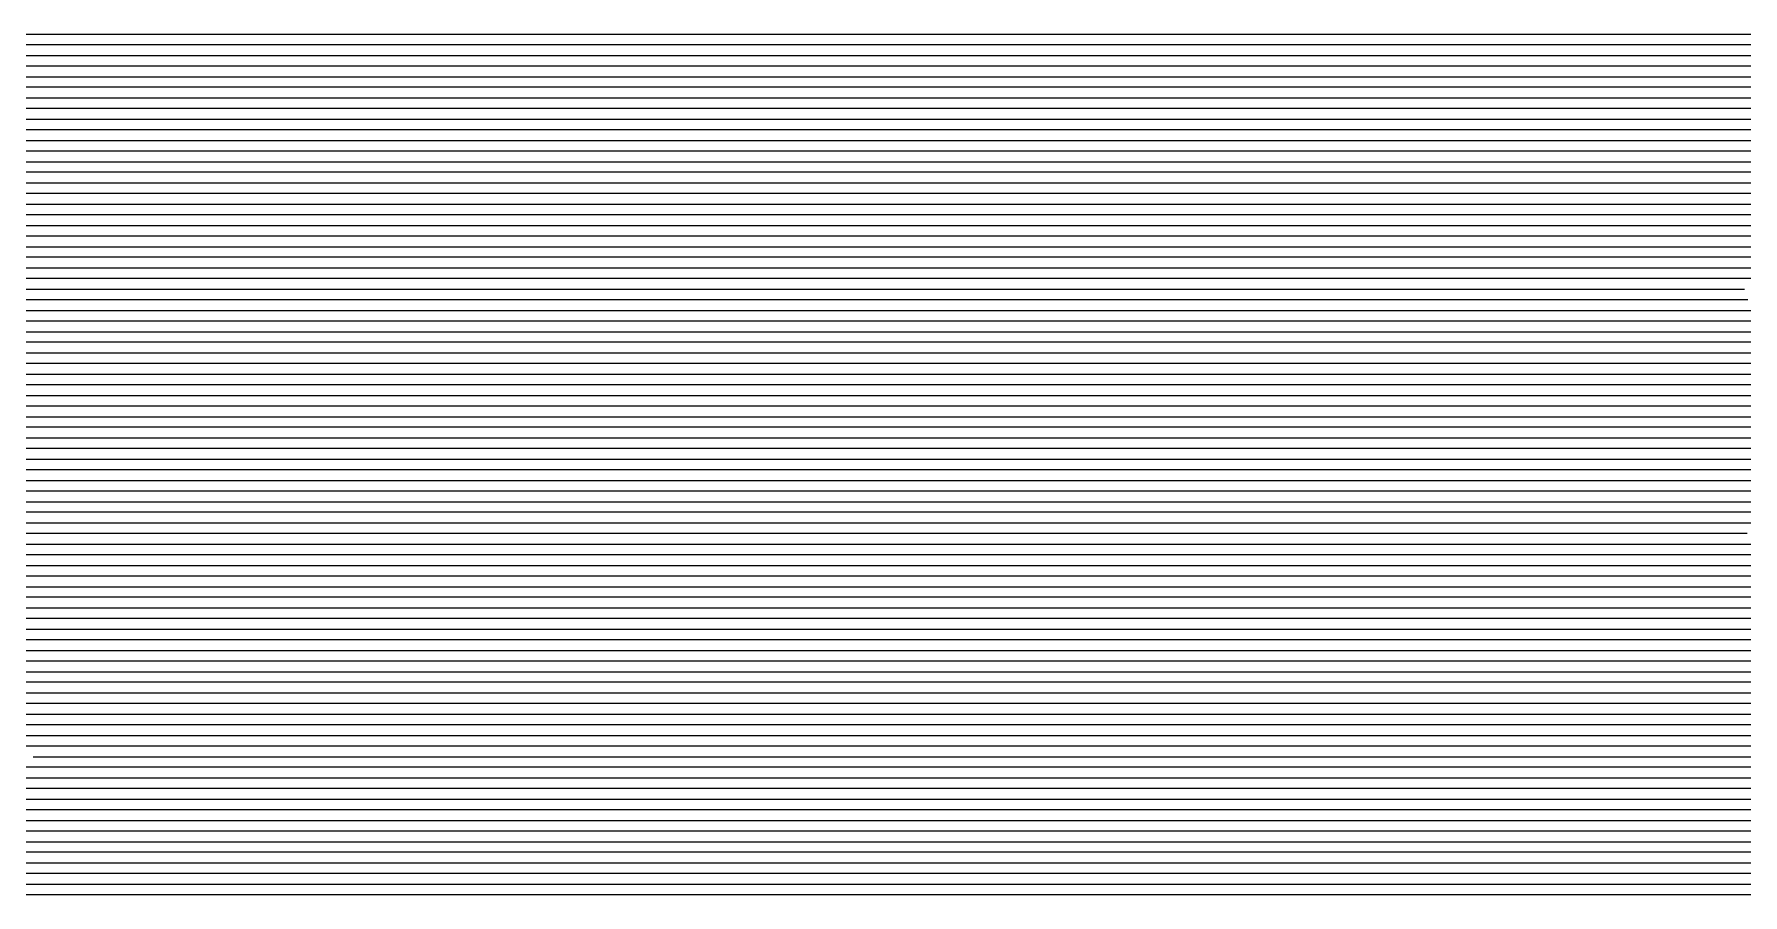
# Model space of a CAD drawing. Header units: metres. Extents: x -6.9 to 6.9, y -7 to 7.
# Drawn here: x -4.088 to -2.48, y 4.308 to 5.118 of the extents above; entities that cross this region are included whole.
import ezdxf

# ---------------------------------------------------------------- set-up
doc = ezdxf.new("R2010")
doc.units = ezdxf.units.M

msp = doc.modelspace()

# ---------------------------------------------------------------- linework, layer by layer
for p, q in [((-4.495008, 5.117827, -1.021103), (-3.940524, 5.117827, -0.939244)), ((-3.940524, 5.117827, -0.939244), (-3.847486, 5.117827, -0.925179)), ((-3.847486, 5.117827, -0.925179), (-3.444072, 5.117827, -0.865256)), ((-3.444072, 5.117827, -0.865256), (-3.302655, 5.117827, -0.843716)), ((-3.302655, 5.117827, -0.843716), (-3.022462, 5.117827, -0.801773)), ((-3.022462, 5.117827, -0.801773), (-2.767506, 5.117827, -0.762615)), ((-2.767506, 5.117827, -0.762615), (-2.557456, 5.117827, -0.730868)), ((-2.557456, 5.117827, -0.730868), (-2.257983, 5.117827, -0.684425)), ((-3.934588, 5.107827, -0.938), (-4.484822, 5.107827, -1.019231)), ((-3.83932, 5.107827, -0.923598), (-3.934588, 5.107827, -0.938)), ((-3.439507, 5.107827, -0.86421), (-3.83932, 5.107827, -0.923598)), ((-3.296123, 5.107827, -0.84237), (-3.439507, 5.107827, -0.86421)), ((-3.018895, 5.107827, -0.800871), (-3.296123, 5.107827, -0.84237)), ((-2.761306, 5.107827, -0.761308), (-3.018895, 5.107827, -0.800871)), ((-2.55417, 5.107827, -0.730002), (-2.761306, 5.107827, -0.761308)), ((-2.252177, 5.107827, -0.683168), (-2.55417, 5.107827, -0.730002)), ((-4.474637, 5.097827, -1.01736), (-3.928652, 5.097827, -0.936756)), ((-3.922716, 5.087827, -0.935512), (-4.464452, 5.087827, -1.015489)), ((-3.928652, 5.097827, -0.936756), (-3.831154, 5.097827, -0.922017)), ((-3.822988, 5.087827, -0.920436), (-3.922716, 5.087827, -0.935512)), ((-3.831154, 5.097827, -0.922017), (-3.434943, 5.097827, -0.863163)), ((-3.430379, 5.087827, -0.862117), (-3.822988, 5.087827, -0.920436)), ((-3.434943, 5.097827, -0.863163), (-3.289591, 5.097827, -0.841024)), ((-3.283059, 5.087827, -0.839678), (-3.430379, 5.087827, -0.862117)), ((-3.289591, 5.097827, -0.841024), (-3.015327, 5.097827, -0.799969)), ((-3.01176, 5.087827, -0.799067), (-3.283059, 5.087827, -0.839678)), ((-3.015327, 5.097827, -0.799969), (-2.755106, 5.097827, -0.760002)), ((-2.748906, 5.087827, -0.758696), (-3.01176, 5.087827, -0.799067)), ((-2.755106, 5.097827, -0.760002), (-2.550884, 5.097827, -0.729136)), ((-2.547598, 5.087827, -0.72827), (-2.748906, 5.087827, -0.758696)), ((-2.550884, 5.097827, -0.729136), (-2.246372, 5.097827, -0.681911)), ((-2.240566, 5.087827, -0.680655), (-2.547598, 5.087827, -0.72827)), ((-4.454266, 5.077827, -1.013617), (-3.916781, 5.077827, -0.934269)), ((-3.910845, 5.067827, -0.933025), (-4.444081, 5.067827, -1.011746)), ((-3.916781, 5.077827, -0.934269), (-3.814822, 5.077827, -0.918855)), ((-3.806656, 5.067827, -0.917274), (-3.910845, 5.067827, -0.933025)), ((-3.814822, 5.077827, -0.918855), (-3.425814, 5.077827, -0.861071)), ((-3.42125, 5.067827, -0.860025), (-3.806656, 5.067827, -0.917274)), ((-3.425814, 5.077827, -0.861071), (-3.276528, 5.077827, -0.838332)), ((-3.269996, 5.067827, -0.836987), (-3.42125, 5.067827, -0.860025)), ((-3.276528, 5.077827, -0.838332), (-3.008193, 5.077827, -0.798165)), ((-3.004625, 5.067827, -0.797263), (-3.269996, 5.067827, -0.836987)), ((-3.008193, 5.077827, -0.798165), (-2.742707, 5.077827, -0.757389)), ((-2.736507, 5.067827, -0.756083), (-3.004625, 5.067827, -0.797263)), ((-2.742707, 5.077827, -0.757389), (-2.544312, 5.077827, -0.727404)), ((-2.541025, 5.067827, -0.726538), (-2.736507, 5.067827, -0.756083)), ((-2.544312, 5.077827, -0.727404), (-2.23476, 5.077827, -0.679398)), ((-2.228955, 5.067827, -0.678141), (-2.541025, 5.067827, -0.726538)), ((-4.433896, 5.057827, -1.009875), (-3.904909, 5.057827, -0.931781)), ((-3.904909, 5.057827, -0.931781), (-3.798491, 5.057827, -0.915693)), ((-3.798491, 5.057827, -0.915693), (-3.416685, 5.057827, -0.858979)), ((-3.416685, 5.057827, -0.858979), (-3.263464, 5.057827, -0.835641)), ((-3.263464, 5.057827, -0.835641), (-3.001058, 5.057827, -0.796361)), ((-3.001058, 5.057827, -0.796361), (-2.730307, 5.057827, -0.754777)), ((-2.730307, 5.057827, -0.754777), (-2.537739, 5.057827, -0.725672)), ((-2.537739, 5.057827, -0.725672), (-2.223149, 5.057827, -0.676884)), ((-3.898973, 5.047827, -0.930537), (-4.42371, 5.047827, -1.008003)), ((-4.413525, 5.037827, -1.006132), (-3.893037, 5.037827, -0.929293)), ((-3.790325, 5.047827, -0.914111), (-3.898973, 5.047827, -0.930537)), ((-3.893037, 5.037827, -0.929293), (-3.782159, 5.037827, -0.91253)), ((-3.412121, 5.047827, -0.857933), (-3.790325, 5.047827, -0.914111)), ((-3.782159, 5.037827, -0.91253), (-3.407556, 5.037827, -0.856887)), ((-3.256932, 5.047827, -0.834295), (-3.412121, 5.047827, -0.857933)), ((-3.407556, 5.037827, -0.856887), (-3.250401, 5.037827, -0.832949)), ((-2.997491, 5.047827, -0.795459), (-3.256932, 5.047827, -0.834295)), ((-3.250401, 5.037827, -0.832949), (-2.993923, 5.037827, -0.794557)), ((-2.724107, 5.047827, -0.75347), (-2.997491, 5.047827, -0.795459)), ((-2.993923, 5.037827, -0.794557), (-2.717908, 5.037827, -0.752164)), ((-2.534453, 5.047827, -0.724806), (-2.724107, 5.047827, -0.75347)), ((-2.717908, 5.037827, -0.752164), (-2.531167, 5.037827, -0.72394)), ((-2.217343, 5.047827, -0.675628), (-2.534453, 5.047827, -0.724806)), ((-2.531167, 5.037827, -0.72394), (-2.211538, 5.037827, -0.674371)), ((-3.887101, 5.027827, -0.928049), (-4.40334, 5.027827, -1.004261)), ((-4.393154, 5.017827, -1.002389), (-3.881165, 5.017827, -0.926805)), ((-3.773993, 5.027827, -0.910949), (-3.887101, 5.027827, -0.928049)), ((-3.881165, 5.017827, -0.926805), (-3.765827, 5.017827, -0.909368)), ((-3.402992, 5.027827, -0.855841), (-3.773993, 5.027827, -0.910949)), ((-3.765827, 5.017827, -0.909368), (-3.398427, 5.017827, -0.854794)), ((-3.243869, 5.027827, -0.831604), (-3.402992, 5.027827, -0.855841)), ((-3.398427, 5.017827, -0.854794), (-3.237337, 5.017827, -0.830258)), ((-2.990356, 5.027827, -0.793655), (-3.243869, 5.027827, -0.831604)), ((-3.237337, 5.017827, -0.830258), (-2.986789, 5.017827, -0.792753)), ((-2.711708, 5.027827, -0.750858), (-2.990356, 5.027827, -0.793655)), ((-2.986789, 5.017827, -0.792753), (-2.705508, 5.017827, -0.749551)), ((-2.52788, 5.027827, -0.723074), (-2.711708, 5.027827, -0.750858)), ((-2.705508, 5.017827, -0.749551), (-2.524594, 5.017827, -0.722208)), ((-2.205732, 5.027827, -0.673114), (-2.52788, 5.027827, -0.723074)), ((-2.524594, 5.017827, -0.722208), (-2.199926, 5.017827, -0.671858)), ((-3.875229, 5.007827, -0.925561), (-4.382969, 5.007827, -1.000518)), ((-3.757661, 5.007827, -0.907787), (-3.875229, 5.007827, -0.925561)), ((-3.393863, 5.007827, -0.853748), (-3.757661, 5.007827, -0.907787)), ((-3.230805, 5.007827, -0.828912), (-3.393863, 5.007827, -0.853748)), ((-2.983222, 5.007827, -0.791851), (-3.230805, 5.007827, -0.828912)), ((-2.699308, 5.007827, -0.748245), (-2.983222, 5.007827, -0.791851)), ((-2.521308, 5.007827, -0.721342), (-2.699308, 5.007827, -0.748245)), ((-2.194121, 5.007827, -0.670601), (-2.521308, 5.007827, -0.721342)), ((-4.372783, 4.997827, -0.998647), (-3.869293, 4.997827, -0.924317)), ((-3.863357, 4.987827, -0.923073), (-4.362598, 4.987827, -0.996776)), ((-3.869293, 4.997827, -0.924317), (-3.749495, 4.997827, -0.906206)), ((-3.741329, 4.987827, -0.904625), (-3.863357, 4.987827, -0.923073)), ((-3.749495, 4.997827, -0.906206), (-3.389299, 4.997827, -0.852702)), ((-3.384734, 4.987827, -0.851656), (-3.741329, 4.987827, -0.904625)), ((-3.389299, 4.997827, -0.852702), (-3.224274, 4.997827, -0.827566)), ((-3.217742, 4.987827, -0.82622), (-3.384734, 4.987827, -0.851656)), ((-3.224274, 4.997827, -0.827566), (-2.979654, 4.997827, -0.790949)), ((-2.976087, 4.987827, -0.790047), (-3.217742, 4.987827, -0.82622)), ((-2.979654, 4.997827, -0.790949), (-2.693108, 4.997827, -0.746939)), ((-2.686909, 4.987827, -0.745632), (-2.976087, 4.987827, -0.790047)), ((-2.693108, 4.997827, -0.746939), (-2.518022, 4.997827, -0.720476)), ((-2.514735, 4.987827, -0.71961), (-2.686909, 4.987827, -0.745632)), ((-2.518022, 4.997827, -0.720476), (-2.188315, 4.997827, -0.669344)), ((-2.182509, 4.987827, -0.668087), (-2.514735, 4.987827, -0.71961)), ((-4.352413, 4.977827, -0.994904), (-3.857421, 4.977827, -0.921829)), ((-3.857421, 4.977827, -0.921829), (-3.733163, 4.977827, -0.903044)), ((-3.733163, 4.977827, -0.903044), (-3.38017, 4.977827, -0.85061)), ((-3.38017, 4.977827, -0.85061), (-3.21121, 4.977827, -0.824875)), ((-3.21121, 4.977827, -0.824875), (-2.97252, 4.977827, -0.789145)), ((-2.97252, 4.977827, -0.789145), (-2.680709, 4.977827, -0.744326)), ((-2.680709, 4.977827, -0.744326), (-2.511449, 4.977827, -0.718744)), ((-2.511449, 4.977827, -0.718744), (-2.176704, 4.977827, -0.666831)), ((-3.851485, 4.967827, -0.920585), (-4.342227, 4.967827, -0.993033)), ((-4.332042, 4.957827, -0.991162), (-3.845549, 4.957827, -0.919341)), ((-3.724997, 4.967827, -0.901463), (-3.851485, 4.967827, -0.920585)), ((-3.845549, 4.957827, -0.919341), (-3.716832, 4.957827, -0.899882)), ((-3.375605, 4.967827, -0.849564), (-3.724997, 4.967827, -0.901463)), ((-3.716832, 4.957827, -0.899882), (-3.371041, 4.957827, -0.848518)), ((-3.204678, 4.967827, -0.823529), (-3.375605, 4.967827, -0.849564)), ((-3.371041, 4.957827, -0.848518), (-3.198147, 4.957827, -0.822183)), ((-2.968952, 4.967827, -0.788242), (-3.204678, 4.967827, -0.823529)), ((-3.198147, 4.957827, -0.822183), (-2.965385, 4.957827, -0.78734)), ((-2.674509, 4.967827, -0.74302), (-2.968952, 4.967827, -0.788242)), ((-2.965385, 4.957827, -0.78734), (-2.668309, 4.957827, -0.741713)), ((-2.508163, 4.967827, -0.717878), (-2.674509, 4.967827, -0.74302)), ((-2.668309, 4.957827, -0.741713), (-2.504877, 4.957827, -0.717012)), ((-2.170898, 4.967827, -0.665574), (-2.508163, 4.967827, -0.717878)), ((-2.504877, 4.957827, -0.717012), (-2.165092, 4.957827, -0.664317)), ((-3.839613, 4.947827, -0.918097), (-4.321857, 4.947827, -0.98929)), ((-4.311671, 4.937827, -0.987419), (-3.833677, 4.937827, -0.916853)), ((-3.708666, 4.947827, -0.898301), (-3.839613, 4.947827, -0.918097)), ((-3.833677, 4.937827, -0.916853), (-3.7005, 4.937827, -0.896719)), ((-3.366476, 4.947827, -0.847472), (-3.708666, 4.947827, -0.898301)), ((-3.7005, 4.937827, -0.896719), (-3.361912, 4.937827, -0.846425)), ((-3.191615, 4.947827, -0.820837), (-3.366476, 4.947827, -0.847472)), ((-3.361912, 4.937827, -0.846425), (-3.185083, 4.937827, -0.819492)), ((-2.961818, 4.947827, -0.786438), (-3.191615, 4.947827, -0.820837)), ((-3.185083, 4.937827, -0.819492), (-2.95825, 4.937827, -0.785536)), ((-2.66211, 4.947827, -0.740407), (-2.961818, 4.947827, -0.786438)), ((-2.95825, 4.937827, -0.785536), (-2.65591, 4.937827, -0.739101)), ((-2.50159, 4.947827, -0.716146), (-2.66211, 4.947827, -0.740407)), ((-2.65591, 4.937827, -0.739101), (-2.498304, 4.937827, -0.71528)), ((-2.159287, 4.947827, -0.663061), (-2.50159, 4.947827, -0.716146)), ((-2.498304, 4.937827, -0.71528), (-2.153481, 4.937827, -0.661804)), ((-3.827742, 4.927827, -0.915609), (-4.301486, 4.927827, -0.985548)), ((-3.692334, 4.927827, -0.895138), (-3.827742, 4.927827, -0.915609)), ((-3.357347, 4.927827, -0.845379), (-3.692334, 4.927827, -0.895138)), ((-3.178551, 4.927827, -0.818146), (-3.357347, 4.927827, -0.845379)), ((-2.954683, 4.927827, -0.784634), (-3.178551, 4.927827, -0.818146)), ((-2.64971, 4.927827, -0.737794), (-2.954683, 4.927827, -0.784634)), ((-2.495018, 4.927827, -0.714414), (-2.64971, 4.927827, -0.737794)), ((-2.147675, 4.927827, -0.660547), (-2.495018, 4.927827, -0.714414)), ((-4.291301, 4.917827, -0.983676), (-3.821806, 4.917827, -0.914365)), ((-3.81587, 4.907827, -0.913121), (-4.281115, 4.907827, -0.981805)), ((-3.821806, 4.917827, -0.914365), (-3.684168, 4.917827, -0.893557)), ((-3.676002, 4.907827, -0.891976), (-3.81587, 4.907827, -0.913121)), ((-3.684168, 4.917827, -0.893557), (-3.352783, 4.917827, -0.844333)), ((-3.348219, 4.907827, -0.843287), (-3.676002, 4.907827, -0.891976)), ((-3.352783, 4.917827, -0.844333), (-3.17202, 4.917827, -0.8168)), ((-3.165488, 4.907827, -0.815454), (-3.348219, 4.907827, -0.843287)), ((-3.17202, 4.917827, -0.8168), (-2.951116, 4.917827, -0.783732)), ((-2.947548, 4.907827, -0.78283), (-3.165488, 4.907827, -0.815454)), ((-2.951116, 4.917827, -0.783732), (-2.64351, 4.917827, -0.736488)), ((-2.63731, 4.907827, -0.735182), (-2.947548, 4.907827, -0.78283)), ((-2.64351, 4.917827, -0.736488), (-2.491732, 4.917827, -0.713548)), ((-2.488445, 4.907827, -0.712682), (-2.63731, 4.907827, -0.735182)), ((-2.491732, 4.917827, -0.713548), (-2.14187, 4.917827, -0.65929)), ((-2.136064, 4.907827, -0.658034), (-2.488445, 4.907827, -0.712682)), ((-4.27093, 4.897827, -0.979934), (-3.809934, 4.897827, -0.911877)), ((-3.809934, 4.897827, -0.911877), (-3.667836, 4.897827, -0.890395)), ((-3.667836, 4.897827, -0.890395), (-3.343654, 4.897827, -0.842241)), ((-3.343654, 4.897827, -0.842241), (-3.158956, 4.897827, -0.814108)), ((-3.158956, 4.897827, -0.814108), (-2.943981, 4.897827, -0.781928)), ((-2.943981, 4.897827, -0.781928), (-2.631111, 4.897827, -0.733875)), ((-2.631111, 4.897827, -0.733875), (-2.485159, 4.897827, -0.711816)), ((-2.485159, 4.897827, -0.711816), (-2.130258, 4.897827, -0.656777)), ((-3.803998, 4.887827, -0.910633), (-4.260745, 4.887827, -0.978062)), ((-4.250559, 4.877827, -0.976191), (-3.798062, 4.877827, -0.909389)), ((-3.65967, 4.887827, -0.888814), (-3.803998, 4.887827, -0.910633)), ((-3.798062, 4.877827, -0.909389), (-3.651504, 4.877827, -0.887233)), ((-3.33909, 4.887827, -0.841195), (-3.65967, 4.887827, -0.888814)), ((-3.651504, 4.877827, -0.887233), (-3.334525, 4.877827, -0.840149)), ((-3.152424, 4.887827, -0.812763), (-3.33909, 4.887827, -0.841195)), ((-3.334525, 4.877827, -0.840149), (-3.145893, 4.877827, -0.811417)), ((-2.940414, 4.887827, -0.781026), (-3.152424, 4.887827, -0.812763)), ((-3.145893, 4.877827, -0.811417), (-2.936846, 4.877827, -0.780124)), ((-2.624911, 4.887827, -0.732569), (-2.940414, 4.887827, -0.781026)), ((-2.936846, 4.877827, -0.780124), (-2.618711, 4.877827, -0.731263)), ((-2.481873, 4.887827, -0.71095), (-2.624911, 4.887827, -0.732569)), ((-2.618711, 4.877827, -0.731263), (-2.478587, 4.877827, -0.710084)), ((-2.124453, 4.887827, -0.65552), (-2.481873, 4.887827, -0.71095)), ((-3.792126, 4.867827, -0.908145), (-4.240374, 4.867827, -0.97432)), ((-4.230189, 4.857827, -0.972449), (-3.78619, 4.857827, -0.906901)), ((-3.643338, 4.867827, -0.885652), (-3.792126, 4.867827, -0.908145)), ((-3.78619, 4.857827, -0.906901), (-3.635173, 4.857827, -0.884071)), ((-3.329961, 4.867827, -0.839102), (-3.643338, 4.867827, -0.885652)), ((-3.635173, 4.857827, -0.884071), (-3.325396, 4.857827, -0.838056)), ((-3.139361, 4.867827, -0.810071), (-3.329961, 4.867827, -0.839102)), ((-3.325396, 4.857827, -0.838056), (-3.132829, 4.857827, -0.808725)), ((-2.933279, 4.867827, -0.779222), (-3.139361, 4.867827, -0.810071)), ((-3.132829, 4.857827, -0.808725), (-2.929712, 4.857827, -0.77832)), ((-2.612511, 4.867827, -0.729956), (-2.933279, 4.867827, -0.779222)), ((-2.929712, 4.857827, -0.77832), (-2.606311, 4.857827, -0.72865)), ((-2.4753, 4.867827, -0.709218), (-2.612511, 4.867827, -0.729956)), ((-2.606311, 4.857827, -0.72865), (-2.472014, 4.857827, -0.708352)), ((-3.780254, 4.847827, -0.905657), (-4.220003, 4.847827, -0.970577)), ((-3.627007, 4.847827, -0.88249), (-3.780254, 4.847827, -0.905657)), ((-3.320832, 4.847827, -0.83701), (-3.627007, 4.847827, -0.88249)), ((-3.126297, 4.847827, -0.80738), (-3.320832, 4.847827, -0.83701)), ((-2.926144, 4.847827, -0.777418), (-3.126297, 4.847827, -0.80738)), ((-2.600112, 4.847827, -0.727343), (-2.926144, 4.847827, -0.777418)), ((-2.468728, 4.847827, -0.707486), (-2.600112, 4.847827, -0.727343)), ((-4.209818, 4.837827, -0.968706), (-3.774318, 4.837827, -0.904413)), ((-3.768382, 4.827827, -0.903169), (-4.199633, 4.827827, -0.966835)), ((-3.774318, 4.837827, -0.904413), (-3.618841, 4.837827, -0.880909)), ((-3.610675, 4.827827, -0.879327), (-3.768382, 4.827827, -0.903169)), ((-3.618841, 4.837827, -0.880909), (-3.316267, 4.837827, -0.835964)), ((-3.311703, 4.827827, -0.834918), (-3.610675, 4.827827, -0.879327)), ((-3.316267, 4.837827, -0.835964), (-3.119766, 4.837827, -0.806034)), ((-3.113234, 4.827827, -0.804688), (-3.311703, 4.827827, -0.834918)), ((-3.119766, 4.837827, -0.806034), (-2.922577, 4.837827, -0.776516)), ((-2.91901, 4.827827, -0.775614), (-3.113234, 4.827827, -0.804688)), ((-2.922577, 4.837827, -0.776516), (-2.593912, 4.837827, -0.726037)), ((-2.587712, 4.827827, -0.724731), (-2.91901, 4.827827, -0.775614)), ((-2.593912, 4.837827, -0.726037), (-2.465442, 4.837827, -0.70662)), ((-2.462155, 4.827827, -0.705754), (-2.587712, 4.827827, -0.724731)), ((-4.189447, 4.817827, -0.964963), (-3.762446, 4.817827, -0.901925)), ((-3.762446, 4.817827, -0.901925), (-3.602509, 4.817827, -0.877746)), ((-3.602509, 4.817827, -0.877746), (-3.307139, 4.817827, -0.833872)), ((-3.307139, 4.817827, -0.833872), (-3.106702, 4.817827, -0.803342)), ((-3.106702, 4.817827, -0.803342), (-2.915442, 4.817827, -0.774712)), ((-2.915442, 4.817827, -0.774712), (-2.581512, 4.817827, -0.723424)), ((-2.581512, 4.817827, -0.723424), (-2.458869, 4.817827, -0.704888)), ((-3.75651, 4.807827, -0.900681), (-4.179262, 4.807827, -0.963092)), ((-4.169077, 4.797827, -0.961221), (-3.750574, 4.797827, -0.899437)), ((-3.594343, 4.807827, -0.876165), (-3.75651, 4.807827, -0.900681)), ((-3.750574, 4.797827, -0.899437), (-3.586177, 4.797827, -0.874584)), ((-3.302574, 4.807827, -0.832826), (-3.594343, 4.807827, -0.876165)), ((-3.586177, 4.797827, -0.874584), (-3.29801, 4.797827, -0.83178)), ((-3.10017, 4.807827, -0.801996), (-3.302574, 4.807827, -0.832826)), ((-3.29801, 4.797827, -0.83178), (-3.093639, 4.797827, -0.800651)), ((-2.911875, 4.807827, -0.77381), (-3.10017, 4.807827, -0.801996)), ((-3.093639, 4.797827, -0.800651), (-2.908308, 4.797827, -0.772908)), ((-2.575313, 4.807827, -0.722118), (-2.911875, 4.807827, -0.77381)), ((-2.908308, 4.797827, -0.772908), (-2.569113, 4.797827, -0.720812)), ((-2.455583, 4.807827, -0.704022), (-2.575313, 4.807827, -0.722118)), ((-2.569113, 4.797827, -0.720812), (-2.452297, 4.797827, -0.703156)), ((-3.744638, 4.787827, -0.898193), (-4.158891, 4.787827, -0.959349)), ((-4.148706, 4.777827, -0.957478), (-3.738702, 4.777827, -0.896949)), ((-3.578011, 4.787827, -0.873003), (-3.744638, 4.787827, -0.898193)), ((-3.738702, 4.777827, -0.896949), (-3.569845, 4.777827, -0.871422)), ((-3.293445, 4.787827, -0.830733), (-3.578011, 4.787827, -0.873003)), ((-3.569845, 4.777827, -0.871422), (-3.288881, 4.777827, -0.829687)), ((-3.087107, 4.787827, -0.799305), (-3.293445, 4.787827, -0.830733)), ((-3.288881, 4.777827, -0.829687), (-3.080575, 4.777827, -0.797959)), ((-2.90474, 4.787827, -0.772006), (-3.087107, 4.787827, -0.799305)), ((-3.080575, 4.777827, -0.797959), (-2.901173, 4.777827, -0.771104)), ((-2.562913, 4.787827, -0.719505), (-2.90474, 4.787827, -0.772006)), ((-2.901173, 4.777827, -0.771104), (-2.556713, 4.777827, -0.718199)), ((-2.449011, 4.787827, -0.70229), (-2.562913, 4.787827, -0.719505)), ((-2.556713, 4.777827, -0.718199), (-2.445724, 4.777827, -0.701424)), ((-3.732767, 4.767827, -0.895705), (-4.138521, 4.767827, -0.955607)), ((-3.561679, 4.767827, -0.869841), (-3.732767, 4.767827, -0.895705)), ((-3.284316, 4.767827, -0.828641), (-3.561679, 4.767827, -0.869841)), ((-3.074043, 4.767827, -0.796613), (-3.284316, 4.767827, -0.828641)), ((-2.897606, 4.767827, -0.770202), (-3.074043, 4.767827, -0.796613)), ((-2.550513, 4.767827, -0.716893), (-2.897606, 4.767827, -0.770202)), ((-2.442438, 4.767827, -0.700558), (-2.550513, 4.767827, -0.716893)), ((-4.128335, 4.757827, -0.953735), (-3.726831, 4.757827, -0.894461)), ((-3.720895, 4.747827, -0.893218), (-4.11815, 4.747827, -0.951864)), ((-3.726831, 4.757827, -0.894461), (-3.553513, 4.757827, -0.86826)), ((-3.545348, 4.747827, -0.866679), (-3.720895, 4.747827, -0.893218)), ((-3.553513, 4.757827, -0.86826), (-3.279752, 4.757827, -0.827595)), ((-3.275187, 4.747827, -0.826549), (-3.545348, 4.747827, -0.866679)), ((-3.279752, 4.757827, -0.827595), (-3.067512, 4.757827, -0.795268)), ((-3.06098, 4.747827, -0.793922), (-3.275187, 4.747827, -0.826549)), ((-3.067512, 4.757827, -0.795268), (-2.894038, 4.757827, -0.7693)), ((-2.890471, 4.747827, -0.768398), (-3.06098, 4.747827, -0.793922)), ((-2.894038, 4.757827, -0.7693), (-2.544314, 4.757827, -0.715586)), ((-2.538114, 4.747827, -0.71428), (-2.890471, 4.747827, -0.768398)), ((-2.544314, 4.757827, -0.715586), (-2.439152, 4.757827, -0.699692)), ((-2.435866, 4.747827, -0.698826), (-2.538114, 4.747827, -0.71428)), ((-4.107965, 4.737827, -0.949993), (-3.714959, 4.737827, -0.891974)), ((-3.714959, 4.737827, -0.891974), (-3.537182, 4.737827, -0.865098)), ((-3.537182, 4.737827, -0.865098), (-3.270623, 4.737827, -0.825503)), ((-3.270623, 4.737827, -0.825503), (-3.054448, 4.737827, -0.792576)), ((-3.054448, 4.737827, -0.792576), (-2.886904, 4.737827, -0.767496)), ((-2.886904, 4.737827, -0.767496), (-2.531914, 4.737827, -0.712974)), ((-2.531914, 4.737827, -0.712974), (-2.432579, 4.737827, -0.69796)), ((-4.269449, 4.717827, -0.973514), (-4.087594, 4.717827, -0.94625)), ((-3.709023, 4.727827, -0.89073), (-4.097779, 4.727827, -0.948122)), ((-4.087594, 4.717827, -0.94625), (-3.703087, 4.717827, -0.889486)), ((-3.529016, 4.727827, -0.863517), (-3.709023, 4.727827, -0.89073)), ((-3.703087, 4.717827, -0.889486), (-3.52085, 4.717827, -0.861935)), ((-3.266058, 4.727827, -0.824457), (-3.529016, 4.727827, -0.863517)), ((-3.52085, 4.717827, -0.861935), (-3.261494, 4.717827, -0.823411)), ((-3.047916, 4.727827, -0.79123), (-3.266058, 4.727827, -0.824457)), ((-3.261494, 4.717827, -0.823411), (-3.041385, 4.717827, -0.789884)), ((-2.883336, 4.727827, -0.766594), (-3.047916, 4.727827, -0.79123)), ((-3.041385, 4.717827, -0.789884), (-2.879769, 4.717827, -0.765692)), ((-2.525714, 4.727827, -0.711667), (-2.883336, 4.727827, -0.766594)), ((-2.879769, 4.717827, -0.765692), (-2.519515, 4.717827, -0.710361)), ((-2.429293, 4.727827, -0.697094), (-2.525714, 4.727827, -0.711667)), ((-2.519515, 4.717827, -0.710361), (-2.426007, 4.717827, -0.696228)), ((-4.077409, 4.707827, -0.944379), (-4.263018, 4.707827, -0.972205)), ((-4.256587, 4.697827, -0.970897), (-4.067223, 4.697827, -0.942508)), ((-3.697151, 4.707827, -0.888242), (-4.077409, 4.707827, -0.944379)), ((-4.067223, 4.697827, -0.942508), (-3.691215, 4.697827, -0.886998)), ((-3.512684, 4.707827, -0.860354), (-3.697151, 4.707827, -0.888242)), ((-3.691215, 4.697827, -0.886998), (-3.504518, 4.697827, -0.858773)), ((-3.25693, 4.707827, -0.822364), (-3.512684, 4.707827, -0.860354)), ((-3.504518, 4.697827, -0.858773), (-3.252365, 4.697827, -0.821318)), ((-3.034853, 4.707827, -0.788539), (-3.25693, 4.707827, -0.822364)), ((-3.252365, 4.697827, -0.821318), (-3.028321, 4.697827, -0.787193)), ((-2.876202, 4.707827, -0.76479), (-3.034853, 4.707827, -0.788539)), ((-3.028321, 4.697827, -0.787193), (-2.872634, 4.697827, -0.763888)), ((-2.513315, 4.707827, -0.709055), (-2.876202, 4.707827, -0.76479)), ((-2.872634, 4.697827, -0.763888), (-2.507115, 4.697827, -0.707748)), ((-2.422721, 4.707827, -0.695362), (-2.513315, 4.707827, -0.709055)), ((-2.507115, 4.697827, -0.707748), (-2.419434, 4.697827, -0.694496)), ((-4.057038, 4.687827, -0.940636), (-4.250155, 4.687827, -0.969588)), ((-3.685279, 4.687827, -0.885754), (-4.057038, 4.687827, -0.940636)), ((-3.496352, 4.687827, -0.857192), (-3.685279, 4.687827, -0.885754)), ((-3.247801, 4.687827, -0.820272), (-3.496352, 4.687827, -0.857192)), ((-3.021789, 4.687827, -0.785847), (-3.247801, 4.687827, -0.820272)), ((-2.869067, 4.687827, -0.762986), (-3.021789, 4.687827, -0.785847)), ((-2.500915, 4.687827, -0.706442), (-2.869067, 4.687827, -0.762986)), ((-2.416148, 4.687827, -0.69363), (-2.500915, 4.687827, -0.706442)), ((-4.243724, 4.677827, -0.96828), (-4.046853, 4.677827, -0.938765)), ((-4.036667, 4.667827, -0.936894), (-4.237292, 4.667827, -0.966971)), ((-4.046853, 4.677827, -0.938765), (-3.679343, 4.677827, -0.88451)), ((-3.673407, 4.667827, -0.883266), (-4.036667, 4.667827, -0.936894)), ((-3.679343, 4.677827, -0.88451), (-3.488186, 4.677827, -0.855611)), ((-3.48002, 4.667827, -0.85403), (-3.673407, 4.667827, -0.883266)), ((-3.488186, 4.677827, -0.855611), (-3.243236, 4.677827, -0.819226)), ((-3.238672, 4.667827, -0.81818), (-3.48002, 4.667827, -0.85403)), ((-3.243236, 4.677827, -0.819226), (-3.015258, 4.677827, -0.784501)), ((-3.008726, 4.667827, -0.783156), (-3.238672, 4.667827, -0.81818)), ((-3.015258, 4.677827, -0.784501), (-2.8655, 4.677827, -0.762084)), ((-2.861932, 4.667827, -0.761182), (-3.008726, 4.667827, -0.783156)), ((-2.8655, 4.677827, -0.762084), (-2.494715, 4.677827, -0.705136)), ((-2.488516, 4.667827, -0.703829), (-2.861932, 4.667827, -0.761182)), ((-2.494715, 4.677827, -0.705136), (-2.412862, 4.677827, -0.692764)), ((-2.409576, 4.667827, -0.691898), (-2.488516, 4.667827, -0.703829)), ((-4.230861, 4.657827, -0.965663), (-4.026482, 4.657827, -0.935022)), ((-4.016297, 4.647827, -0.933151), (-4.224429, 4.647827, -0.964354)), ((-4.026482, 4.657827, -0.935022), (-3.667471, 4.657827, -0.882022)), ((-3.661535, 4.647827, -0.880778), (-4.016297, 4.647827, -0.933151)), ((-3.667471, 4.657827, -0.882022), (-3.471854, 4.657827, -0.852449)), ((-3.463689, 4.647827, -0.850868), (-3.661535, 4.647827, -0.880778)), ((-3.471854, 4.657827, -0.852449), (-3.234107, 4.657827, -0.817134)), ((-3.229543, 4.647827, -0.816088), (-3.463689, 4.647827, -0.850868)), ((-3.234107, 4.657827, -0.817134), (-3.002194, 4.657827, -0.78181)), ((-2.995662, 4.647827, -0.780464), (-3.229543, 4.647827, -0.816088)), ((-3.002194, 4.657827, -0.78181), (-2.858365, 4.657827, -0.76028)), ((-2.854798, 4.647827, -0.759378), (-2.995662, 4.647827, -0.780464)), ((-2.858365, 4.657827, -0.76028), (-2.482316, 4.657827, -0.702523)), ((-2.476116, 4.647827, -0.701217), (-2.854798, 4.647827, -0.759378)), ((-2.482316, 4.657827, -0.702523), (-2.406289, 4.657827, -0.691032)), ((-4.217998, 4.637827, -0.963045), (-4.006111, 4.637827, -0.93128)), ((-4.006111, 4.637827, -0.93128), (-3.655599, 4.637827, -0.879534)), ((-3.655599, 4.637827, -0.879534), (-3.455523, 4.637827, -0.849287)), ((-3.455523, 4.637827, -0.849287), (-3.224978, 4.637827, -0.815042)), ((-3.224978, 4.637827, -0.815042), (-2.989131, 4.637827, -0.779118)), ((-2.989131, 4.637827, -0.779118), (-2.85123, 4.637827, -0.758476)), ((-2.85123, 4.637827, -0.758476), (-2.469916, 4.637827, -0.69991)), ((-3.995926, 4.627827, -0.929409), (-4.211566, 4.627827, -0.961737)), ((-4.205135, 4.617827, -0.960428), (-3.985741, 4.617827, -0.927537)), ((-3.649663, 4.627827, -0.87829), (-3.995926, 4.627827, -0.929409)), ((-3.985741, 4.617827, -0.927537), (-3.643727, 4.617827, -0.877046)), ((-3.447357, 4.627827, -0.847706), (-3.649663, 4.627827, -0.87829)), ((-3.643727, 4.617827, -0.877046), (-3.439191, 4.617827, -0.846125)), ((-3.220414, 4.627827, -0.813995), (-3.447357, 4.627827, -0.847706)), ((-3.439191, 4.617827, -0.846125), (-3.21585, 4.617827, -0.812949)), ((-2.982599, 4.627827, -0.777772), (-3.220414, 4.627827, -0.813995)), ((-3.21585, 4.617827, -0.812949), (-2.976067, 4.617827, -0.776427)), ((-2.847663, 4.627827, -0.757574), (-2.982599, 4.627827, -0.777772)), ((-2.976067, 4.617827, -0.776427), (-2.844096, 4.617827, -0.756672)), ((-2.463716, 4.627827, -0.698604), (-2.847663, 4.627827, -0.757574)), ((-2.844096, 4.617827, -0.756672), (-2.457517, 4.617827, -0.697298)), ((-3.975555, 4.607827, -0.925666), (-4.198703, 4.607827, -0.95912)), ((-3.637792, 4.607827, -0.875802), (-3.975555, 4.607827, -0.925666)), ((-3.431025, 4.607827, -0.844543), (-3.637792, 4.607827, -0.875802)), ((-3.211285, 4.607827, -0.811903), (-3.431025, 4.607827, -0.844543)), ((-2.969536, 4.607827, -0.775081), (-3.211285, 4.607827, -0.811903)), ((-2.840528, 4.607827, -0.755769), (-2.969536, 4.607827, -0.775081)), ((-2.451317, 4.607827, -0.695991), (-2.840528, 4.607827, -0.755769)), ((-4.192272, 4.597827, -0.957811), (-3.96537, 4.597827, -0.923795)), ((-3.955185, 4.587827, -0.921923), (-4.18584, 4.587827, -0.956503)), ((-3.96537, 4.597827, -0.923795), (-3.631856, 4.597827, -0.874558)), ((-3.62592, 4.587827, -0.873314), (-3.955185, 4.587827, -0.921923)), ((-3.631856, 4.597827, -0.874558), (-3.422859, 4.597827, -0.842962)), ((-3.414693, 4.587827, -0.841381), (-3.62592, 4.587827, -0.873314)), ((-3.422859, 4.597827, -0.842962), (-3.206721, 4.597827, -0.810857)), ((-3.202156, 4.587827, -0.809811), (-3.414693, 4.587827, -0.841381)), ((-3.206721, 4.597827, -0.810857), (-2.963004, 4.597827, -0.773735)), ((-2.956472, 4.587827, -0.772389), (-3.202156, 4.587827, -0.809811)), ((-2.963004, 4.597827, -0.773735), (-2.836961, 4.597827, -0.754867)), ((-2.833394, 4.587827, -0.753965), (-2.956472, 4.587827, -0.772389)), ((-2.836961, 4.597827, -0.754867), (-2.445117, 4.597827, -0.694685)), ((-2.438917, 4.587827, -0.693379), (-2.833394, 4.587827, -0.753965)), ((-4.179409, 4.577827, -0.955194), (-3.944999, 4.577827, -0.920052)), ((-3.934814, 4.567827, -0.918181), (-4.172977, 4.567827, -0.953886)), ((-3.944999, 4.577827, -0.920052), (-3.619984, 4.577827, -0.87207)), ((-3.614048, 4.567827, -0.870826), (-3.934814, 4.567827, -0.918181)), ((-3.619984, 4.577827, -0.87207), (-3.406527, 4.577827, -0.8398)), ((-3.398361, 4.567827, -0.838219), (-3.614048, 4.567827, -0.870826)), ((-3.406527, 4.577827, -0.8398), (-3.197592, 4.577827, -0.808765)), ((-3.193027, 4.567827, -0.807719), (-3.398361, 4.567827, -0.838219)), ((-3.197592, 4.577827, -0.808765), (-2.94994, 4.577827, -0.771044)), ((-2.943409, 4.567827, -0.769698), (-3.193027, 4.567827, -0.807719)), ((-2.94994, 4.577827, -0.771044), (-2.829826, 4.577827, -0.753063)), ((-2.826259, 4.567827, -0.752161), (-2.943409, 4.567827, -0.769698)), ((-2.829826, 4.577827, -0.753063), (-2.432718, 4.577827, -0.692072)), ((-2.426518, 4.567827, -0.690766), (-2.826259, 4.567827, -0.752161)), ((-4.166546, 4.557827, -0.952577), (-3.924629, 4.557827, -0.916309)), ((-3.924629, 4.557827, -0.916309), (-3.608112, 4.557827, -0.869582)), ((-3.608112, 4.557827, -0.869582), (-3.390195, 4.557827, -0.836638)), ((-3.390195, 4.557827, -0.836638), (-3.188463, 4.557827, -0.806673)), ((-3.188463, 4.557827, -0.806673), (-2.936877, 4.557827, -0.768352)), ((-2.936877, 4.557827, -0.768352), (-2.822692, 4.557827, -0.751259)), ((-2.822692, 4.557827, -0.751259), (-2.420318, 4.557827, -0.68946)), ((-3.914443, 4.547827, -0.914438), (-4.160115, 4.547827, -0.951269)), ((-4.153683, 4.537827, -0.94996), (-3.904258, 4.537827, -0.912567)), ((-3.602176, 4.547827, -0.868338), (-3.914443, 4.547827, -0.914438)), ((-3.904258, 4.537827, -0.912567), (-3.59624, 4.537827, -0.867094)), ((-3.38203, 4.547827, -0.835057), (-3.602176, 4.547827, -0.868338)), ((-3.59624, 4.537827, -0.867094), (-3.373864, 4.537827, -0.833476)), ((-3.183898, 4.547827, -0.805626), (-3.38203, 4.547827, -0.835057)), ((-3.373864, 4.537827, -0.833476), (-3.179334, 4.537827, -0.80458)), ((-2.930345, 4.547827, -0.767006), (-3.183898, 4.547827, -0.805626)), ((-3.179334, 4.537827, -0.80458), (-2.923813, 4.537827, -0.76566)), ((-2.819124, 4.547827, -0.750357), (-2.930345, 4.547827, -0.767006)), ((-2.923813, 4.537827, -0.76566), (-2.815557, 4.537827, -0.749455)), ((-2.414118, 4.547827, -0.688153), (-2.819124, 4.547827, -0.750357)), ((-2.815557, 4.537827, -0.749455), (-2.407918, 4.537827, -0.686847)), ((-3.894073, 4.527827, -0.910695), (-4.147252, 4.527827, -0.948652)), ((-3.590304, 4.527827, -0.86585), (-3.894073, 4.527827, -0.910695)), ((-3.365698, 4.527827, -0.831895), (-3.590304, 4.527827, -0.86585)), ((-3.17477, 4.527827, -0.803534), (-3.365698, 4.527827, -0.831895)), ((-2.917282, 4.527827, -0.764315), (-3.17477, 4.527827, -0.803534)), ((-2.81199, 4.527827, -0.748553), (-2.917282, 4.527827, -0.764315)), ((-2.401719, 4.527827, -0.685541), (-2.81199, 4.527827, -0.748553)), ((-4.14082, 4.517827, -0.947343), (-3.883887, 4.517827, -0.908824)), ((-3.873702, 4.507827, -0.906953), (-4.134389, 4.507827, -0.946035)), ((-3.883887, 4.517827, -0.908824), (-3.584368, 4.517827, -0.864606)), ((-3.578432, 4.507827, -0.863362), (-3.873702, 4.507827, -0.906953)), ((-3.584368, 4.517827, -0.864606), (-3.357532, 4.517827, -0.830314)), ((-3.349366, 4.507827, -0.828733), (-3.578432, 4.507827, -0.863362)), ((-3.357532, 4.517827, -0.830314), (-3.170205, 4.517827, -0.802488)), ((-3.165641, 4.507827, -0.801442), (-3.349366, 4.507827, -0.828733)), ((-3.170205, 4.517827, -0.802488), (-2.91075, 4.517827, -0.762969)), ((-2.904218, 4.507827, -0.761623), (-3.165641, 4.507827, -0.801442)), ((-2.91075, 4.517827, -0.762969), (-2.808422, 4.517827, -0.747651)), ((-2.804855, 4.507827, -0.746749), (-2.904218, 4.507827, -0.761623)), ((-2.808422, 4.517827, -0.747651), (-2.395519, 4.517827, -0.684234)), ((-2.389319, 4.507827, -0.682928), (-2.804855, 4.507827, -0.746749)), ((-4.127957, 4.497827, -0.944726), (-3.863517, 4.497827, -0.905082)), ((-3.853331, 4.487827, -0.90321), (-4.121526, 4.487827, -0.943417)), ((-3.863517, 4.497827, -0.905082), (-3.572496, 4.497827, -0.862118)), ((-3.56656, 4.487827, -0.860874), (-3.853331, 4.487827, -0.90321)), ((-3.572496, 4.497827, -0.862118), (-3.3412, 4.497827, -0.827152)), ((-3.333034, 4.487827, -0.82557), (-3.56656, 4.487827, -0.860874)), ((-3.3412, 4.497827, -0.827152), (-3.161076, 4.497827, -0.800396)), ((-3.156512, 4.487827, -0.79935), (-3.333034, 4.487827, -0.82557)), ((-3.161076, 4.497827, -0.800396), (-2.897686, 4.497827, -0.760277)), ((-2.891155, 4.487827, -0.758932), (-3.156512, 4.487827, -0.79935)), ((-2.897686, 4.497827, -0.760277), (-2.801288, 4.497827, -0.745847)), ((-2.79772, 4.487827, -0.744945), (-2.891155, 4.487827, -0.758932)), ((-2.801288, 4.497827, -0.745847), (-2.383119, 4.497827, -0.681622)), ((-2.376919, 4.487827, -0.680315), (-2.79772, 4.487827, -0.744945)), ((-4.115094, 4.477827, -0.942109), (-3.843146, 4.477827, -0.901339)), ((-3.843146, 4.477827, -0.901339), (-3.560624, 4.477827, -0.85963)), ((-3.560624, 4.477827, -0.85963), (-3.324868, 4.477827, -0.823989)), ((-3.324868, 4.477827, -0.823989), (-3.151947, 4.477827, -0.798304)), ((-3.151947, 4.477827, -0.798304), (-2.884623, 4.477827, -0.757586)), ((-2.884623, 4.477827, -0.757586), (-2.794153, 4.477827, -0.744043)), ((-2.794153, 4.477827, -0.744043), (-2.37072, 4.477827, -0.679009)), ((-3.83296, 4.467827, -0.899468), (-4.108663, 4.467827, -0.9408)), ((-4.102231, 4.457827, -0.939492), (-3.822775, 4.457827, -0.897596)), ((-3.554688, 4.467827, -0.858386), (-3.83296, 4.467827, -0.899468)), ((-3.822775, 4.457827, -0.897596), (-3.548752, 4.457827, -0.857142)), ((-3.316702, 4.467827, -0.822408), (-3.554688, 4.467827, -0.858386)), ((-3.548752, 4.457827, -0.857142), (-3.308536, 4.457827, -0.820827)), ((-3.147383, 4.467827, -0.797257), (-3.316702, 4.467827, -0.822408)), ((-3.308536, 4.457827, -0.820827), (-3.142818, 4.457827, -0.796211)), ((-2.878091, 4.467827, -0.75624), (-3.147383, 4.467827, -0.797257)), ((-3.142818, 4.457827, -0.796211), (-2.871559, 4.457827, -0.754894)), ((-2.790586, 4.467827, -0.743141), (-2.878091, 4.467827, -0.75624)), ((-2.871559, 4.457827, -0.754894), (-2.787018, 4.457827, -0.742239)), ((-2.36452, 4.467827, -0.677703), (-2.790586, 4.467827, -0.743141)), ((-2.787018, 4.457827, -0.742239), (-2.35832, 4.457827, -0.676396)), ((-3.81259, 4.447827, -0.895725), (-4.0958, 4.447827, -0.938183)), ((-3.542817, 4.447827, -0.855898), (-3.81259, 4.447827, -0.895725)), ((-3.300371, 4.447827, -0.819246), (-3.542817, 4.447827, -0.855898)), ((-3.138254, 4.447827, -0.795165), (-3.300371, 4.447827, -0.819246)), ((-2.865028, 4.447827, -0.753548), (-3.138254, 4.447827, -0.795165)), ((-2.783451, 4.447827, -0.741337), (-2.865028, 4.447827, -0.753548)), ((-2.35212, 4.447827, -0.67509), (-2.783451, 4.447827, -0.741337)), ((-4.082937, 4.427827, -0.935566), (-4.507654, 4.427827, -0.997843)), ((-4.089368, 4.437827, -0.936875), (-3.802404, 4.437827, -0.893854)), ((-3.792219, 4.427827, -0.891982), (-4.082937, 4.427827, -0.935566)), ((-3.802404, 4.437827, -0.893854), (-3.536881, 4.437827, -0.854654)), ((-3.530945, 4.427827, -0.853411), (-3.792219, 4.427827, -0.891982)), ((-3.536881, 4.437827, -0.854654), (-3.292205, 4.437827, -0.817665)), ((-3.284039, 4.427827, -0.816084), (-3.530945, 4.427827, -0.853411)), ((-3.292205, 4.437827, -0.817665), (-3.133689, 4.437827, -0.794119)), ((-3.129125, 4.427827, -0.793073), (-3.284039, 4.427827, -0.816084)), ((-3.133689, 4.437827, -0.794119), (-2.858496, 4.437827, -0.752203)), ((-2.851964, 4.427827, -0.750857), (-3.129125, 4.427827, -0.793073)), ((-2.858496, 4.437827, -0.752203), (-2.779884, 4.437827, -0.740435)), ((-2.776316, 4.427827, -0.739533), (-2.851964, 4.427827, -0.750857)), ((-2.779884, 4.437827, -0.740435), (-2.345921, 4.437827, -0.673783)), ((-2.339721, 4.427827, -0.672477), (-2.776316, 4.427827, -0.739533)), ((-4.496583, 4.417827, -0.995854), (-4.076505, 4.417827, -0.934258)), ((-4.070074, 4.407827, -0.932949), (-4.485512, 4.407827, -0.993866)), ((-4.076505, 4.417827, -0.934258), (-3.782034, 4.417827, -0.890111)), ((-3.771848, 4.407827, -0.88824), (-4.070074, 4.407827, -0.932949)), ((-3.782034, 4.417827, -0.890111), (-3.525009, 4.417827, -0.852167)), ((-3.519073, 4.407827, -0.850923), (-3.771848, 4.407827, -0.88824)), ((-3.525009, 4.417827, -0.852167), (-3.275873, 4.417827, -0.814503)), ((-3.267707, 4.407827, -0.812922), (-3.519073, 4.407827, -0.850923)), ((-3.275873, 4.417827, -0.814503), (-3.124561, 4.417827, -0.792027)), ((-3.119996, 4.407827, -0.790981), (-3.267707, 4.407827, -0.812922)), ((-3.124561, 4.417827, -0.792027), (-2.845432, 4.417827, -0.749511)), ((-2.838901, 4.407827, -0.748165), (-3.119996, 4.407827, -0.790981)), ((-2.845432, 4.417827, -0.749511), (-2.772749, 4.417827, -0.738631)), ((-2.769182, 4.407827, -0.737729), (-2.838901, 4.407827, -0.748165)), ((-2.772749, 4.417827, -0.738631), (-2.333521, 4.417827, -0.671171)), ((-2.327321, 4.407827, -0.669864), (-2.769182, 4.407827, -0.737729)), ((-4.474441, 4.397827, -0.991877), (-4.063642, 4.397827, -0.931641)), ((-4.063642, 4.397827, -0.931641), (-3.761663, 4.397827, -0.886368)), ((-3.761663, 4.397827, -0.886368), (-3.513137, 4.397827, -0.849679)), ((-3.513137, 4.397827, -0.849679), (-3.259541, 4.397827, -0.811341)), ((-3.259541, 4.397827, -0.811341), (-3.115432, 4.397827, -0.789935)), ((-3.115432, 4.397827, -0.789935), (-2.832369, 4.397827, -0.746819)), ((-2.832369, 4.397827, -0.746819), (-2.765615, 4.397827, -0.736827)), ((-2.765615, 4.397827, -0.736827), (-2.321121, 4.397827, -0.668558)), ((-4.057211, 4.387827, -0.930332), (-4.46337, 4.387827, -0.989888)), ((-4.4523, 4.377827, -0.987899), (-4.05078, 4.377827, -0.929024)), ((-3.751478, 4.387827, -0.884497), (-4.057211, 4.387827, -0.930332)), ((-4.05078, 4.377827, -0.929024), (-3.741292, 4.377827, -0.882626)), ((-3.507201, 4.387827, -0.848435), (-3.751478, 4.387827, -0.884497)), ((-3.741292, 4.377827, -0.882626), (-3.501265, 4.377827, -0.847191)), ((-3.251375, 4.387827, -0.80976), (-3.507201, 4.387827, -0.848435)), ((-3.501265, 4.377827, -0.847191), (-3.243209, 4.377827, -0.808178)), ((-3.110867, 4.387827, -0.788888), (-3.251375, 4.387827, -0.80976)), ((-3.243209, 4.377827, -0.808178), (-3.106303, 4.377827, -0.787842)), ((-2.825837, 4.387827, -0.745474), (-3.110867, 4.387827, -0.788888)), ((-3.106303, 4.377827, -0.787842), (-2.819305, 4.377827, -0.744128)), ((-2.762047, 4.387827, -0.735925), (-2.825837, 4.387827, -0.745474)), ((-2.819305, 4.377827, -0.744128), (-2.75848, 4.377827, -0.735023)), ((-2.335271, 4.387827, -0.670377), (-2.762047, 4.387827, -0.735925)), ((-2.75848, 4.377827, -0.735023), (-2.351537, 4.377827, -0.672521)), ((-4.044348, 4.367827, -0.927715), (-4.441229, 4.367827, -0.98591)), ((-3.731107, 4.367827, -0.880755), (-4.044348, 4.367827, -0.927715)), ((-3.495329, 4.367827, -0.845947), (-3.731107, 4.367827, -0.880755)), ((-3.235043, 4.367827, -0.806597), (-3.495329, 4.367827, -0.845947)), ((-3.101738, 4.367827, -0.786796), (-3.235043, 4.367827, -0.806597)), ((-2.812774, 4.367827, -0.742782), (-3.101738, 4.367827, -0.786796)), ((-2.754913, 4.367827, -0.734121), (-2.812774, 4.367827, -0.742782)), ((-2.367803, 4.367827, -0.674665), (-2.754913, 4.367827, -0.734121)), ((-4.430158, 4.357827, -0.983922), (-4.037917, 4.357827, -0.926407)), ((-4.031485, 4.347827, -0.925098), (-4.419087, 4.347827, -0.981933)), ((-4.037917, 4.357827, -0.926407), (-3.720922, 4.357827, -0.878883)), ((-3.710736, 4.347827, -0.877012), (-4.031485, 4.347827, -0.925098)), ((-3.720922, 4.357827, -0.878883), (-3.489393, 4.357827, -0.844703)), ((-3.483457, 4.347827, -0.843459), (-3.710736, 4.347827, -0.877012)), ((-3.489393, 4.357827, -0.844703), (-3.226877, 4.357827, -0.805016)), ((-3.218712, 4.347827, -0.803435), (-3.483457, 4.347827, -0.843459)), ((-3.226877, 4.357827, -0.805016), (-3.097174, 4.357827, -0.78575)), ((-3.092609, 4.347827, -0.784704), (-3.218712, 4.347827, -0.803435)), ((-3.097174, 4.357827, -0.78575), (-2.806242, 4.357827, -0.741436)), ((-2.79971, 4.347827, -0.740091), (-3.092609, 4.347827, -0.784704)), ((-2.806242, 4.357827, -0.741436), (-2.751345, 4.357827, -0.733219)), ((-2.747778, 4.347827, -0.732317), (-2.79971, 4.347827, -0.740091)), ((-2.751345, 4.357827, -0.733219), (-2.384068, 4.357827, -0.676809)), ((-2.400334, 4.347827, -0.678954), (-2.747778, 4.347827, -0.732317)), ((-4.408016, 4.337827, -0.979944), (-4.025054, 4.337827, -0.923789)), ((-4.018622, 4.327827, -0.922481), (-4.396945, 4.327827, -0.977955)), ((-4.025054, 4.337827, -0.923789), (-3.700551, 4.337827, -0.875141)), ((-3.690366, 4.327827, -0.873269), (-4.018622, 4.327827, -0.922481)), ((-3.700551, 4.337827, -0.875141), (-3.477521, 4.337827, -0.842215)), ((-3.471585, 4.327827, -0.840971), (-3.690366, 4.327827, -0.873269)), ((-3.477521, 4.337827, -0.842215), (-3.210546, 4.337827, -0.801854)), ((-3.20238, 4.327827, -0.800273), (-3.471585, 4.327827, -0.840971)), ((-3.210546, 4.337827, -0.801854), (-3.088045, 4.337827, -0.783658)), ((-3.083481, 4.327827, -0.782612), (-3.20238, 4.327827, -0.800273)), ((-3.088045, 4.337827, -0.783658), (-2.793178, 4.337827, -0.738745)), ((-2.786647, 4.327827, -0.737399), (-3.083481, 4.327827, -0.782612)), ((-2.793178, 4.337827, -0.738745), (-2.744211, 4.337827, -0.731415)), ((-2.740643, 4.327827, -0.730513), (-2.786647, 4.327827, -0.737399)), ((-2.744211, 4.337827, -0.731415), (-2.4166, 4.337827, -0.681098)), ((-2.432865, 4.327827, -0.683242), (-2.740643, 4.327827, -0.730513)), ((-4.385875, 4.317827, -0.975966), (-4.012191, 4.317827, -0.921172)), ((-4.012191, 4.317827, -0.921172), (-3.68018, 4.317827, -0.871398)), ((-3.68018, 4.317827, -0.871398), (-3.465649, 4.317827, -0.839727)), ((-3.465649, 4.317827, -0.839727), (-3.194214, 4.317827, -0.798692)), ((-3.194214, 4.317827, -0.798692), (-3.078916, 4.317827, -0.781565)), ((-3.078916, 4.317827, -0.781565), (-2.780115, 4.317827, -0.736053)), ((-2.780115, 4.317827, -0.736053), (-2.737076, 4.317827, -0.729611)), ((-2.737076, 4.317827, -0.729611), (-2.449131, 4.317827, -0.685386)), ((-4.005759, 4.307827, -0.919864), (-4.374804, 4.307827, -0.973978)), ((-3.669995, 4.307827, -0.869527), (-4.005759, 4.307827, -0.919864)), ((-3.459713, 4.307827, -0.838483), (-3.669995, 4.307827, -0.869527)), ((-3.186048, 4.307827, -0.797111), (-3.459713, 4.307827, -0.838483)), ((-3.074352, 4.307827, -0.780519), (-3.186048, 4.307827, -0.797111)), ((-2.773583, 4.307827, -0.734707), (-3.074352, 4.307827, -0.780519)), ((-2.733509, 4.307827, -0.728709), (-2.773583, 4.307827, -0.734707)), ((-2.465397, 4.307827, -0.68753), (-2.733509, 4.307827, -0.728709))]:
    msp.add_line(p, q)

doc.saveas('drawing.dxf')
